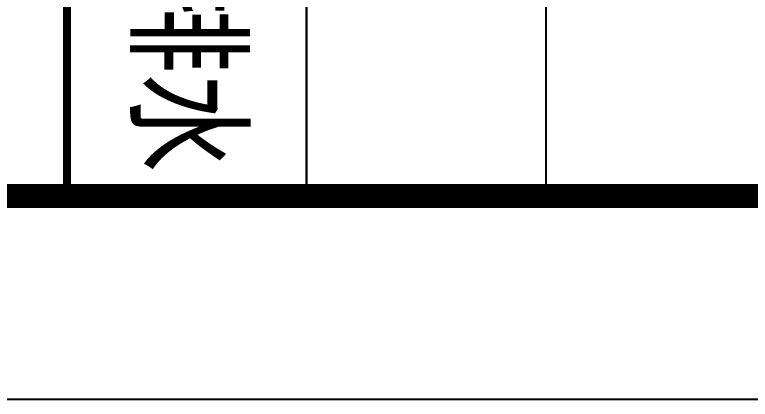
# Model space of a CAD drawing. Extents: x -46552 to 500351, y 55470 to 139570.
# Drawn here: x 70786 to 74400, y 55470 to 57361 of the extents above; entities that cross this region are included whole.
import ezdxf

# ---------------------------------------------------------------- set-up
doc = ezdxf.new("R2010")
doc.units = 0
doc.header["$LTSCALE"] = 1000
doc.header["$MEASUREMENT"] = 0
doc.layers.add('PUB_TITLE', color=7, linetype='Continuous')
doc.layers.add('TK', color=126, linetype='Continuous')
doc.styles.add('-宋体', font='', dxfattribs={"width": 0.8})
doc.styles.get('-宋体').set_extended_font_data('SimSun')

# ---------------------------------------------------------------- blocks, each defined once
blk = doc.blocks.new('jztq')
at = {"layer": 'TK'}
for p, q in [((256167.5, 256278.4), (264167.5, 256278.4)), ((256167.5, 255102), (264167.5, 255102)), ((264167.5, 255102), (261108.7, 255102))]:
    blk.add_line(p, q, dxfattribs=at)
at = {"layer": 'TK', "const_width": 117.6}
blk.add_lwpolyline([(256167.5, 298383.8), (264167.5, 298383.8), (264167.5, 240984.3), (256167.5, 240984.3)], close=True, dxfattribs=at)
at = {"layer": 'TK', "const_width": 40}
blk.add_lwpolyline([(256167.5, 253925.5), (264167.5, 253925.5)], dxfattribs=at)
at = {"layer": 'TK', "style": '-宋体', "width": 0.75}
blk.add_text('给排水', height=472.71, dxfattribs=at).set_placement((262598, 254287.3))

msp = doc.modelspace()

# ---------------------------------------------------------------- linework, layer by layer
at = {"layer": 'PUB_TITLE', "color": 4}
msp.add_lwpolyline([(57101.6, 55470.3), (116501.6, 55470.3), (116501.6, 139570.3), (57101.6, 139570.3)], close=True, dxfattribs=at)
at = {"layer": 'PUB_TITLE', "color": 4, "const_width": 100}
msp.add_lwpolyline([(58101.6, 56470.3), (115501.6, 56470.3), (115501.6, 137070.3), (58101.6, 137070.3)], close=True, dxfattribs=at)

# ---------------------------------------------------------------- block references
at = {"rotation": 270}
msp.add_blockref('jztq', (-182882.7, 320637.8), dxfattribs=at)

doc.saveas('drawing.dxf')
